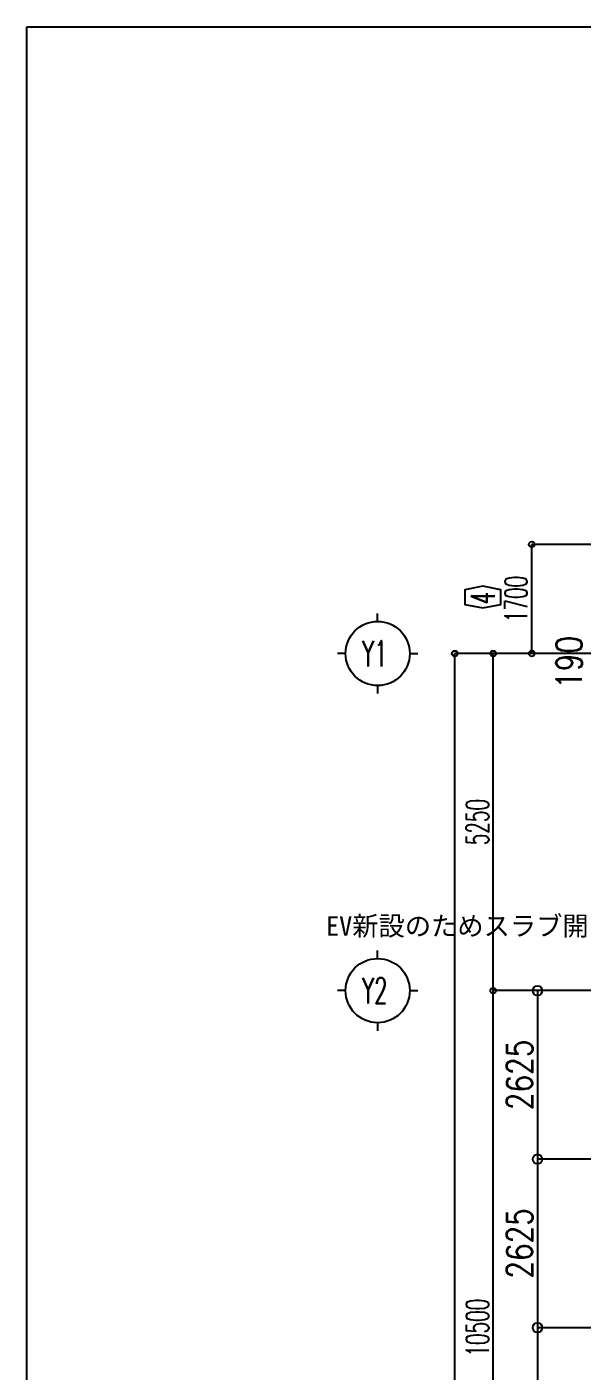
# Model space of a CAD drawing. Header units: millimetres. Extents: x -87051 to 180003, y -2961 to 97158.
# Drawn here: x -934 to 7716, y 76222 to 97158 of the extents above; entities that cross this region are included whole.
import ezdxf
from ezdxf.enums import TextEntityAlignment as Align

# ---------------------------------------------------------------- set-up
doc = ezdxf.new("R2010")
doc.units = ezdxf.units.MM
doc.header["$LTSCALE"] = 0.2
doc.layers.get('Defpoints').update_dxf_attribs({"color": 40})
doc.layers.add('S-新設', color=1, linetype='Continuous', lineweight=9, true_color=0xff0000)
doc.layers.add('梁側', color=7, linetype='Continuous')
doc.styles.get("Standard").update_dxf_attribs({"font": 'simplex.shx', "width": 0.8, "height": 700, "bigfont": 'extfont2.shx'})
doc.styles.add('ゴシック', font='MS Gothic.ttf', dxfattribs={"height": 4})

msp = doc.modelspace()

# ---------------------------------------------------------------- linework, layer by layer
at = {"color": 8, "linetype": 'Continuous'}
for p, q in [((6930.4, 87398.2), (6930.4, 89098.2)), ((11455.4, 89098.2), (6930.4, 89098.2)), ((4530.4, 87898.2), (4530.4, 88023.2)), ((4030.4, 87398.2), (3905.4, 87398.2)), ((5030.4, 87398.2), (5155.4, 87398.2)), ((5730.4, 70286.1), (5730.4, 87398.2)), ((10730.4, 87398.2), (5730.4, 87398.2)), ((6330.4, 82148.2), (6330.4, 87398.2)), ((10730.4, 87398.2), (6330.4, 87398.2)), ((11455.4, 87398.2), (6930.4, 87398.2)), ((4530.4, 86898.2), (4530.4, 86773.2)), ((4530.4, 82648.2), (4530.4, 82773.2)), ((4030.4, 82148.2), (3905.4, 82148.2)), ((5030.4, 82148.2), (5155.4, 82148.2)), ((6330.4, 71648.2), (6330.4, 82148.2)), ((10730.4, 82148.2), (6330.4, 82148.2)), ((10730.4, 82148.2), (6330.4, 82148.2)), ((7020.6, 82148.2), (7020.6, 79523.2)), ((4530.4, 81648.2), (4530.4, 81523.2)), ((10860.4, 79523.2), (7020.6, 79523.2)), ((7020.6, 79523.2), (7020.6, 76898.2)), ((10860.4, 79523.2), (7020.6, 79523.2)), ((10860.4, 76898.2), (7020.6, 76898.2)), ((7020.6, 76898.2), (7020.6, 74273.2)), ((10860.4, 76898.2), (7020.6, 76898.2))]:
    msp.add_line(p, q, dxfattribs=at)
for centre, radius in [((6930.4, 89098.2), 43.8), ((4530.4, 87398.2), 500), ((5730.4, 87398.2), 43.8), ((6330.4, 87398.2), 43.8), ((6930.4, 87398.2), 43.8), ((4530.4, 82148.2), 500), ((6330.4, 82148.2), 43.8), ((6330.4, 82148.2), 43.8), ((7020.6, 82148.2), 75), ((7020.6, 79523.2), 75), ((7020.6, 79523.2), 75), ((7020.6, 76898.2), 75), ((7020.6, 76898.2), 75)]:
    msp.add_circle(centre, radius, dxfattribs=at)
at = {"layer": 'Defpoints'}
msp.add_lwpolyline([(-934, 97158.4), (57845.1, 97158.4), (57845.1, 65289.1), (-934, 65289.1)], close=True, dxfattribs=at)
at = {"layer": '梁側', "color": 8, "linetype": 'Continuous'}
msp.add_lwpolyline([(6168.5, 88107.6), (6449.8, 88163.9), (6449.8, 88388.9), (6168.5, 88445.1), (5887.3, 88388.9), (5887.3, 88163.9), (6168.5, 88107.6)], close=True, dxfattribs=at)

# ---------------------------------------------------------------- texts
at = {"color": 8}
for s, height, width, p in [('1700', 350, 0.6, (6860.4, 88248.2)), ('190', 400, 0.8, (7713.1, 87259.5)), ('5250', 350, 0.6, (6260.4, 84773.2)), ('2625', 400, 0.8, (6940.6, 80835.7)), ('2625', 400, 0.8, (6940.6, 78210.7)), ('10500', 350, 0.6, (6260.4, 76898.2))]:
    msp.add_text(s, height=height, rotation=90, dxfattribs=dict(at, width=width)).set_placement(p, align=Align.CENTER)
at = {"color": 8, "width": 0.6}
for s, p in [('Y1', (4290.4, 87198.2)), ('Y2', (4290.4, 81948.2))]:
    msp.add_text(s, height=400, dxfattribs=at).set_placement(p)
at = {"layer": 'S-新設', "style": 'ゴシック'}
msp.add_text('EV新設のためスラブ開口', height=300, dxfattribs=at).set_placement((3726.7, 83155.3), align=Align.MIDDLE_LEFT)
at = {"layer": '梁側', "color": 8, "width": 0.6}
msp.add_text('4', height=375, rotation=90, dxfattribs=at).set_placement((5981, 88163.9), align=Align.TOP_LEFT)

doc.saveas('drawing.dxf')
